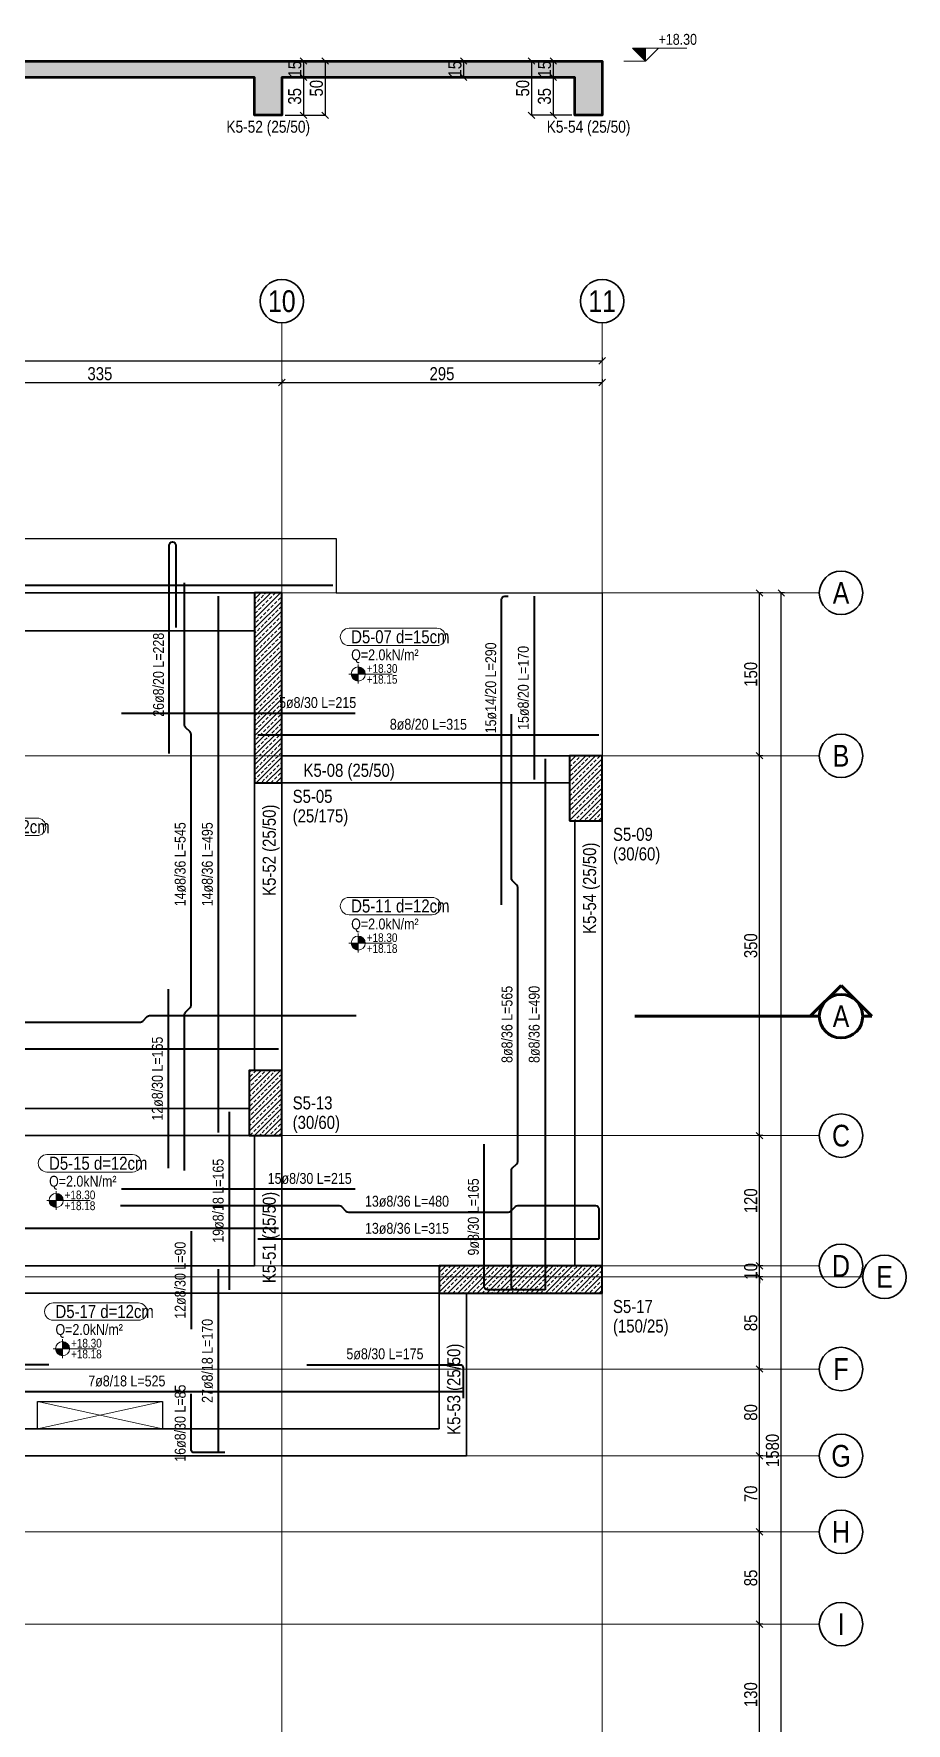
# Model space of a CAD drawing. Header units: millimetres. Extents: x 1294 to 4469, y 421 to 2814.
# Drawn here: x 3666 to 4469, y 1258 to 2814 of the extents above; entities that cross this region are included whole.
import ezdxf
from ezdxf.enums import TextEntityAlignment as Align

# ---------------------------------------------------------------- set-up
doc = ezdxf.new("R2010")
doc.units = ezdxf.units.MM
doc.linetypes.add('DASHED', pattern=[0.75, 0.5, -0.25])
for name, color, linetype, lineweight in [('AKS BALONU (BEYKENT)', 7, 'Continuous', 30), ('AKS CIZGISI (BEYKENT)', 252, 'DASHED', 20), ('AKS OLCU (BEYKENT)', 6, 'Continuous', 18), ('AKS YAZISI (BEYKENT)', 3, 'Continuous', 20), ('CIZGI (BEYKENT)', 1, 'Continuous', 20), ('DONATI (BEYKENT)', 4, 'Continuous', 40), ('DONATI YAZISI (BEYKENT)', 3, 'Continuous', 20), ('DOSEME ISMI (BEYKENT)', 9, 'Continuous', 20), ('DOSEME PAFTA (BEYKENT)', 3, 'Continuous', 20), ('KALIP BOSLUK (BEYKENT)', 30, 'Continuous', 25), ('KAT SINIRI (BEYKENT)', 41, 'Continuous', 25), ('KESIT (BEYKENT)', 151, 'Continuous', 60), ('KESIT CIZGISI (BEYKENT)', 3, 'Continuous', 50), ('KESIT ISMI (BEYKENT)', 6, 'Continuous', 20), ('KIRIS (BEYKENT)', 2, 'Continuous', 30), ('KIRIS ISMI (BEYKENT)', 40, 'Continuous', 20), ('KOLON (BEYKENT)', 3, 'Continuous', 40), ('KOLON ISMI (BEYKENT)', 91, 'Continuous', 20), ('KOT CIZGISI (BEYKENT)', 7, 'Continuous', 20), ('KOT YAZI (BEYKENT)', 7, 'Continuous', 20), ('OLCU (BEYKENT)', 14, 'Continuous', 20), ('TARAMA (BEYKENT)', 8, 'Continuous', 15), ('YUK YAZISI (BEYKENT)', 140, 'Continuous', 20)]:
    doc.layers.add(name, color=color, linetype=linetype, lineweight=lineweight)
doc.styles.add('DONATI YAZISI (BEYKENT)', font='')
doc.styles.add('YAZI (BEYKENT)', font='')
doc.styles.get('DONATI YAZISI (BEYKENT)').set_extended_font_data('Bahnschrift Light Condensed')
doc.styles.get('YAZI (BEYKENT)').set_extended_font_data('Bahnschrift Light Condensed')
doc.dimstyles.new('AKS_OLCU', dxfattribs={"dimtxt": 12, "dimasz": 3, "dimexe": 0.18, "dimexo": 3, "dimgap": 2, "dimtad": 1, "dimdec": 0, "dimrnd": 0.5, "dimzin": 12, "dimdsep": 46, "dimtxsty": 'YAZI (BEYKENT)', "dimtsz": 3, "dimcen": 0.09, "dimclrt": 7, "dimadec": 0, "dimazin": 0, "dimtfac": 1, "dimtdec": 4, "dimtix": 1, "dimtmove": 0, "dimatfit": 3, "dimfxl": 1, "dimtolj": 1, "dimtzin": 0, "dimarcsym": 0})
doc.dimstyles.new('PLAN_OLCU', dxfattribs={"dimtxt": 12, "dimasz": 3, "dimexe": 0.18, "dimexo": 3, "dimgap": 2, "dimtad": 1, "dimdec": 0, "dimrnd": 0.5, "dimzin": 12, "dimdsep": 46, "dimtxsty": 'YAZI (BEYKENT)', "dimtsz": 3, "dimcen": 0.09, "dimclrt": 7, "dimadec": 0, "dimazin": 0, "dimtfac": 1, "dimtdec": 4, "dimtix": 1, "dimtmove": 0, "dimatfit": 3, "dimfxl": 1, "dimtolj": 1, "dimtzin": 0, "dimarcsym": 0})
pattern_1 = [(45, (-86449.589, -21634.381), (-4.49012806, 4.49012806), []), (45, (-86445.099, -21634.381), (-4.49012806, 4.49012806), [3.175, -1.5875])]

# ---------------------------------------------------------------- blocks, each defined once
blk = doc.blocks.new('*D115')
at = {"layer": 'Defpoints', "color": 0, "transparency": 16777216}
for p in [(3894.1, 2789.1), (3894.1, 2774.1), (3914.1, 2774.1)]:
    blk.add_point(p, dxfattribs=at)
at = {"layer": 'OLCU (BEYKENT)', "color": 0, "lineweight": -2, "transparency": 16777216}
for p, q in [((3897.1, 2789.1), (3914.3, 2789.1)), ((3917.1, 2786.1), (3911.1, 2792.1)), ((3914.1, 2789.1), (3914.1, 2774.1)), ((3897.1, 2774.1), (3914.3, 2774.1)), ((3917.1, 2771.1), (3911.1, 2777.1))]:
    blk.add_line(p, q, dxfattribs=at)
at = {"layer": 'OLCU (BEYKENT)', "color": 7, "lineweight": 20, "transparency": 16777216, "insert": (3906.1, 2781.6), "char_height": 12, "attachment_point": 5, "rotation": 90, "style": 'YAZI (BEYKENT)'}
blk.add_mtext('\\A1;15', dxfattribs=at)
blk = doc.blocks.new('*D116')
at = {"layer": 'Defpoints', "color": 0, "transparency": 16777216}
for p in [(3894.1, 2774.1), (3894.1, 2739.1), (3914.1, 2739.1)]:
    blk.add_point(p, dxfattribs=at)
at = {"layer": 'OLCU (BEYKENT)', "color": 0, "lineweight": -2, "transparency": 16777216}
for p, q in [((3897.1, 2774.1), (3914.3, 2774.1)), ((3917.1, 2771.1), (3911.1, 2777.1)), ((3914.1, 2774.1), (3914.1, 2739.1)), ((3917.1, 2736.1), (3911.1, 2742.1)), ((3897.1, 2739.1), (3914.3, 2739.1))]:
    blk.add_line(p, q, dxfattribs=at)
at = {"layer": 'OLCU (BEYKENT)', "color": 7, "lineweight": 20, "transparency": 16777216, "insert": (3906, 2756.6), "char_height": 12, "attachment_point": 5, "rotation": 90, "style": 'YAZI (BEYKENT)'}
blk.add_mtext('\\A1;35', dxfattribs=at)
blk = doc.blocks.new('*D117')
at = {"layer": 'Defpoints', "color": 0, "transparency": 16777216}
for p in [(3894.1, 2789.1), (3894.1, 2739.1), (3934.1, 2739.1)]:
    blk.add_point(p, dxfattribs=at)
at = {"layer": 'OLCU (BEYKENT)', "color": 0, "lineweight": -2, "transparency": 16777216}
for p, q in [((3897.1, 2789.1), (3934.3, 2789.1)), ((3937.1, 2786.1), (3931.1, 2792.1)), ((3934.1, 2789.1), (3934.1, 2739.1)), ((3937.1, 2736.1), (3931.1, 2742.1)), ((3897.1, 2739.1), (3934.3, 2739.1))]:
    blk.add_line(p, q, dxfattribs=at)
at = {"layer": 'OLCU (BEYKENT)', "color": 7, "lineweight": 20, "transparency": 16777216, "insert": (3926, 2764.1), "char_height": 12, "attachment_point": 5, "rotation": 90, "style": 'YAZI (BEYKENT)'}
blk.add_mtext('\\A1;50', dxfattribs=at)
blk = doc.blocks.new('*D118')
at = {"layer": 'Defpoints', "color": 0, "transparency": 16777216}
for p in [(4164.1, 2789.1), (4144.1, 2774.1), (4164.1, 2774.1)]:
    blk.add_point(p, dxfattribs=at)
at = {"layer": 'OLCU (BEYKENT)', "color": 0, "lineweight": -2, "transparency": 16777216}
for p, q in [((4147.1, 2786.1), (4141.1, 2792.1)), ((4161.1, 2789.1), (4143.9, 2789.1)), ((4144.1, 2789.1), (4144.1, 2774.1)), ((4147.1, 2771.1), (4141.1, 2777.1)), ((4161.1, 2774.1), (4143.9, 2774.1))]:
    blk.add_line(p, q, dxfattribs=at)
at = {"layer": 'OLCU (BEYKENT)', "color": 7, "lineweight": 20, "transparency": 16777216, "insert": (4136.1, 2781.6), "char_height": 12, "attachment_point": 5, "rotation": 90, "style": 'YAZI (BEYKENT)'}
blk.add_mtext('\\A1;15', dxfattribs=at)
blk = doc.blocks.new('*D119')
at = {"layer": 'Defpoints', "color": 0, "transparency": 16777216}
for p in [(4164.1, 2774.1), (4144.1, 2739.1), (4164.1, 2739.1)]:
    blk.add_point(p, dxfattribs=at)
at = {"layer": 'OLCU (BEYKENT)', "color": 0, "lineweight": -2, "transparency": 16777216}
for p, q in [((4147.1, 2771.1), (4141.1, 2777.1)), ((4161.1, 2774.1), (4143.9, 2774.1)), ((4144.1, 2774.1), (4144.1, 2739.1)), ((4147.1, 2736.1), (4141.1, 2742.1)), ((4161.1, 2739.1), (4143.9, 2739.1))]:
    blk.add_line(p, q, dxfattribs=at)
at = {"layer": 'OLCU (BEYKENT)', "color": 7, "lineweight": 20, "transparency": 16777216, "insert": (4136, 2756.6), "char_height": 12, "attachment_point": 5, "rotation": 90, "style": 'YAZI (BEYKENT)'}
blk.add_mtext('\\A1;35', dxfattribs=at)
blk = doc.blocks.new('*D120')
at = {"layer": 'Defpoints', "color": 0, "transparency": 16777216}
for p in [(4164.1, 2789.1), (4124.1, 2739.1), (4164.1, 2739.1)]:
    blk.add_point(p, dxfattribs=at)
at = {"layer": 'OLCU (BEYKENT)', "color": 0, "lineweight": -2, "transparency": 16777216}
for p, q in [((4127.1, 2786.1), (4121.1, 2792.1)), ((4161.1, 2789.1), (4123.9, 2789.1)), ((4124.1, 2789.1), (4124.1, 2739.1)), ((4127.1, 2736.1), (4121.1, 2742.1)), ((4161.1, 2739.1), (4123.9, 2739.1))]:
    blk.add_line(p, q, dxfattribs=at)
at = {"layer": 'OLCU (BEYKENT)', "color": 7, "lineweight": 20, "transparency": 16777216, "insert": (4116, 2764.1), "char_height": 12, "attachment_point": 5, "rotation": 90, "style": 'YAZI (BEYKENT)'}
blk.add_mtext('\\A1;50', dxfattribs=at)
blk = doc.blocks.new('*D126')
at = {"layer": 'Defpoints', "color": 0, "transparency": 16777216}
for p in [(4041.6, 2789.1), (4061.6, 2789.1), (4041.6, 2774.1)]:
    blk.add_point(p, dxfattribs=at)
at = {"layer": 'OLCU (BEYKENT)', "color": 0, "lineweight": -2, "transparency": 16777216}
for p, q in [((4044.6, 2789.1), (4061.8, 2789.1)), ((4064.6, 2786.1), (4058.6, 2792.1)), ((4061.6, 2774.1), (4061.6, 2789.1)), ((4044.6, 2774.1), (4061.8, 2774.1)), ((4064.6, 2771.1), (4058.6, 2777.1))]:
    blk.add_line(p, q, dxfattribs=at)
at = {"layer": 'OLCU (BEYKENT)', "color": 7, "lineweight": 20, "transparency": 16777216, "insert": (4053.6, 2781.6), "char_height": 12, "attachment_point": 5, "rotation": 90, "style": 'YAZI (BEYKENT)'}
blk.add_mtext('\\A1;15', dxfattribs=at)
blk = doc.blocks.new('*D148')
at = {"layer": 'AKS OLCU (BEYKENT)', "color": 0, "lineweight": -2, "transparency": 16777216}
for p, q in [((1756.1, 2509.9), (1762.1, 2515.9)), ((1759.1, 2515.9), (1759.1, 2513.1)), ((1759.1, 2512.9), (4189.1, 2512.9)), ((4186.1, 2509.9), (4192.1, 2515.9)), ((4189.1, 2515.9), (4189.1, 2513.1))]:
    blk.add_line(p, q, dxfattribs=at)
at = {"layer": 'Defpoints', "color": 0, "transparency": 16777216}
for p in [(1759.1, 2512.9), (4189.1, 2512.9), (4189.1, 2512.9)]:
    blk.add_point(p, dxfattribs=at)
at = {"layer": 'AKS OLCU (BEYKENT)', "color": 7, "transparency": 16777216, "insert": (2974.1, 2521), "char_height": 12, "attachment_point": 5, "style": 'YAZI (BEYKENT)'}
blk.add_mtext('\\A1;2430', dxfattribs=at)
blk = doc.blocks.new('*D157')
at = {"layer": 'AKS OLCU (BEYKENT)', "color": 0, "lineweight": -2, "transparency": 16777216}
for p, q in [((3556.1, 2489.9), (3562.1, 2495.9)), ((3559.1, 2495.9), (3559.1, 2493.1)), ((3559.1, 2492.9), (3894.1, 2492.9)), ((3891.1, 2489.9), (3897.1, 2495.9)), ((3894.1, 2495.9), (3894.1, 2493.1))]:
    blk.add_line(p, q, dxfattribs=at)
at = {"layer": 'Defpoints', "color": 0, "transparency": 16777216}
for p in [(3559.1, 2492.9), (3894.1, 2492.9), (3894.1, 2492.9)]:
    blk.add_point(p, dxfattribs=at)
at = {"layer": 'AKS OLCU (BEYKENT)', "color": 7, "transparency": 16777216, "insert": (3726.6, 2501), "char_height": 12, "attachment_point": 5, "style": 'YAZI (BEYKENT)'}
blk.add_mtext('\\A1;335', dxfattribs=at)
blk = doc.blocks.new('*D158')
at = {"layer": 'AKS OLCU (BEYKENT)', "color": 0, "lineweight": -2, "transparency": 16777216}
for p, q in [((3891.1, 2489.9), (3897.1, 2495.9)), ((3894.1, 2495.9), (3894.1, 2493.1)), ((3894.1, 2492.9), (4189.1, 2492.9)), ((4186.1, 2489.9), (4192.1, 2495.9)), ((4189.1, 2495.9), (4189.1, 2493.1))]:
    blk.add_line(p, q, dxfattribs=at)
at = {"layer": 'Defpoints', "color": 0, "transparency": 16777216}
for p in [(3894.1, 2492.9), (4189.1, 2492.9), (4189.1, 2492.9)]:
    blk.add_point(p, dxfattribs=at)
at = {"layer": 'AKS OLCU (BEYKENT)', "color": 7, "transparency": 16777216, "insert": (4041.6, 2501), "char_height": 12, "attachment_point": 5, "style": 'YAZI (BEYKENT)'}
blk.add_mtext('\\A1;295', dxfattribs=at)
blk = doc.blocks.new('*D183')
at = {"layer": 'AKS OLCU (BEYKENT)', "color": 0, "lineweight": -2, "transparency": 16777216}
for p, q in [((4357.1, 2296.1), (4351.1, 2302.1)), ((4354.1, 719.1), (4354.1, 2299.1)), ((4357.1, 2299.1), (4354.3, 2299.1)), ((4357.1, 716.1), (4351.1, 722.1)), ((4357.1, 719.1), (4354.3, 719.1))]:
    blk.add_line(p, q, dxfattribs=at)
at = {"layer": 'Defpoints', "color": 0, "transparency": 16777216}
for p in [(4354.1, 2299.1), (4354.1, 2299.1), (4354.1, 719.1)]:
    blk.add_point(p, dxfattribs=at)
at = {"layer": 'AKS OLCU (BEYKENT)', "color": 7, "transparency": 16777216, "insert": (4346, 1509.1), "char_height": 12, "attachment_point": 5, "rotation": 90, "style": 'YAZI (BEYKENT)'}
blk.add_mtext('\\A1;1580', dxfattribs=at)
blk = doc.blocks.new('*D187')
at = {"layer": 'AKS OLCU (BEYKENT)', "color": 0, "lineweight": -2, "transparency": 16777216}
for p, q in [((4337.1, 1346.1), (4331.1, 1352.1)), ((4334.1, 1219.1), (4334.1, 1349.1)), ((4337.1, 1349.1), (4334.3, 1349.1)), ((4337.1, 1216.1), (4331.1, 1222.1)), ((4337.1, 1219.1), (4334.3, 1219.1))]:
    blk.add_line(p, q, dxfattribs=at)
at = {"layer": 'Defpoints', "color": 0, "transparency": 16777216}
for p in [(4334.1, 1349.1), (4334.1, 1349.1), (4334.1, 1219.1)]:
    blk.add_point(p, dxfattribs=at)
at = {"layer": 'AKS OLCU (BEYKENT)', "color": 7, "transparency": 16777216, "insert": (4326, 1284.1), "char_height": 12, "attachment_point": 5, "rotation": 90, "style": 'YAZI (BEYKENT)'}
blk.add_mtext('\\A1;130', dxfattribs=at)
blk = doc.blocks.new('*D188')
at = {"layer": 'AKS OLCU (BEYKENT)', "color": 0, "lineweight": -2, "transparency": 16777216}
for p, q in [((4337.1, 1431.1), (4331.1, 1437.1)), ((4334.1, 1349.1), (4334.1, 1434.1)), ((4337.1, 1434.1), (4334.3, 1434.1)), ((4337.1, 1346.1), (4331.1, 1352.1)), ((4337.1, 1349.1), (4334.3, 1349.1))]:
    blk.add_line(p, q, dxfattribs=at)
at = {"layer": 'Defpoints', "color": 0, "transparency": 16777216}
for p in [(4334.1, 1434.1), (4334.1, 1434.1), (4334.1, 1349.1)]:
    blk.add_point(p, dxfattribs=at)
at = {"layer": 'AKS OLCU (BEYKENT)', "color": 7, "transparency": 16777216, "insert": (4326, 1391.6), "char_height": 12, "attachment_point": 5, "rotation": 90, "style": 'YAZI (BEYKENT)'}
blk.add_mtext('\\A1;85', dxfattribs=at)
blk = doc.blocks.new('*D189')
at = {"layer": 'AKS OLCU (BEYKENT)', "color": 0, "lineweight": -2, "transparency": 16777216}
for p, q in [((4337.1, 1501.1), (4331.1, 1507.1)), ((4334.1, 1434.1), (4334.1, 1504.1)), ((4337.1, 1504.1), (4334.3, 1504.1)), ((4337.1, 1431.1), (4331.1, 1437.1)), ((4337.1, 1434.1), (4334.3, 1434.1))]:
    blk.add_line(p, q, dxfattribs=at)
at = {"layer": 'Defpoints', "color": 0, "transparency": 16777216}
for p in [(4334.1, 1504.1), (4334.1, 1504.1), (4334.1, 1434.1)]:
    blk.add_point(p, dxfattribs=at)
at = {"layer": 'AKS OLCU (BEYKENT)', "color": 7, "transparency": 16777216, "insert": (4326, 1469.1), "char_height": 12, "attachment_point": 5, "rotation": 90, "style": 'YAZI (BEYKENT)'}
blk.add_mtext('\\A1;70', dxfattribs=at)
blk = doc.blocks.new('*D190')
at = {"layer": 'AKS OLCU (BEYKENT)', "color": 0, "lineweight": -2, "transparency": 16777216}
for p, q in [((4337.1, 1581.1), (4331.1, 1587.1)), ((4334.1, 1504.1), (4334.1, 1584.1)), ((4337.1, 1584.1), (4334.3, 1584.1)), ((4337.1, 1501.1), (4331.1, 1507.1)), ((4337.1, 1504.1), (4334.3, 1504.1))]:
    blk.add_line(p, q, dxfattribs=at)
at = {"layer": 'Defpoints', "color": 0, "transparency": 16777216}
for p in [(4334.1, 1584.1), (4334.1, 1584.1), (4334.1, 1504.1)]:
    blk.add_point(p, dxfattribs=at)
at = {"layer": 'AKS OLCU (BEYKENT)', "color": 7, "transparency": 16777216, "insert": (4326, 1544.1), "char_height": 12, "attachment_point": 5, "rotation": 90, "style": 'YAZI (BEYKENT)'}
blk.add_mtext('\\A1;80', dxfattribs=at)
blk = doc.blocks.new('*D191')
at = {"layer": 'AKS OLCU (BEYKENT)', "color": 0, "lineweight": -2, "transparency": 16777216}
for p, q in [((4337.1, 1666.1), (4331.1, 1672.1)), ((4334.1, 1584.1), (4334.1, 1669.1)), ((4337.1, 1669.1), (4334.3, 1669.1)), ((4337.1, 1581.1), (4331.1, 1587.1)), ((4337.1, 1584.1), (4334.3, 1584.1))]:
    blk.add_line(p, q, dxfattribs=at)
at = {"layer": 'Defpoints', "color": 0, "transparency": 16777216}
for p in [(4334.1, 1669.1), (4334.1, 1669.1), (4334.1, 1584.1)]:
    blk.add_point(p, dxfattribs=at)
at = {"layer": 'AKS OLCU (BEYKENT)', "color": 7, "transparency": 16777216, "insert": (4326, 1626.6), "char_height": 12, "attachment_point": 5, "rotation": 90, "style": 'YAZI (BEYKENT)'}
blk.add_mtext('\\A1;85', dxfattribs=at)
blk = doc.blocks.new('*D192')
at = {"layer": 'AKS OLCU (BEYKENT)', "color": 0, "lineweight": -2, "transparency": 16777216}
for p, q in [((4337.1, 1676.1), (4331.1, 1682.1)), ((4334.1, 1679.1), (4334.1, 1685.1)), ((4337.1, 1666.1), (4331.1, 1672.1)), ((4334.1, 1669.1), (4334.1, 1679.1)), ((4334.1, 1669.1), (4334.1, 1663.1)), ((4337.1, 1679.1), (4334.3, 1679.1)), ((4337.1, 1669.1), (4334.3, 1669.1))]:
    blk.add_line(p, q, dxfattribs=at)
at = {"layer": 'Defpoints', "color": 0, "transparency": 16777216}
for p in [(4334.1, 1679.1), (4334.1, 1679.1), (4334.1, 1669.1)]:
    blk.add_point(p, dxfattribs=at)
at = {"layer": 'AKS OLCU (BEYKENT)', "color": 7, "transparency": 16777216, "insert": (4326, 1674.1), "char_height": 12, "attachment_point": 5, "rotation": 90, "style": 'YAZI (BEYKENT)'}
blk.add_mtext('\\A1;10', dxfattribs=at)
blk = doc.blocks.new('*D193')
at = {"layer": 'AKS OLCU (BEYKENT)', "color": 0, "lineweight": -2, "transparency": 16777216}
for p, q in [((4337.1, 1796.1), (4331.1, 1802.1)), ((4334.1, 1679.1), (4334.1, 1799.1)), ((4337.1, 1799.1), (4334.3, 1799.1)), ((4337.1, 1676.1), (4331.1, 1682.1)), ((4337.1, 1679.1), (4334.3, 1679.1))]:
    blk.add_line(p, q, dxfattribs=at)
at = {"layer": 'Defpoints', "color": 0, "transparency": 16777216}
for p in [(4334.1, 1799.1), (4334.1, 1799.1), (4334.1, 1679.1)]:
    blk.add_point(p, dxfattribs=at)
at = {"layer": 'AKS OLCU (BEYKENT)', "color": 7, "transparency": 16777216, "insert": (4326, 1739.1), "char_height": 12, "attachment_point": 5, "rotation": 90, "style": 'YAZI (BEYKENT)'}
blk.add_mtext('\\A1;120', dxfattribs=at)
blk = doc.blocks.new('*D194')
at = {"layer": 'AKS OLCU (BEYKENT)', "color": 0, "lineweight": -2, "transparency": 16777216}
for p, q in [((4337.1, 2146.1), (4331.1, 2152.1)), ((4334.1, 1799.1), (4334.1, 2149.1)), ((4337.1, 2149.1), (4334.3, 2149.1)), ((4337.1, 1796.1), (4331.1, 1802.1)), ((4337.1, 1799.1), (4334.3, 1799.1))]:
    blk.add_line(p, q, dxfattribs=at)
at = {"layer": 'Defpoints', "color": 0, "transparency": 16777216}
for p in [(4334.1, 2149.1), (4334.1, 2149.1), (4334.1, 1799.1)]:
    blk.add_point(p, dxfattribs=at)
at = {"layer": 'AKS OLCU (BEYKENT)', "color": 7, "transparency": 16777216, "insert": (4326, 1974.1), "char_height": 12, "attachment_point": 5, "rotation": 90, "style": 'YAZI (BEYKENT)'}
blk.add_mtext('\\A1;350', dxfattribs=at)
blk = doc.blocks.new('*D195')
at = {"layer": 'AKS OLCU (BEYKENT)', "color": 0, "lineweight": -2, "transparency": 16777216}
for p, q in [((4337.1, 2296.1), (4331.1, 2302.1)), ((4334.1, 2149.1), (4334.1, 2299.1)), ((4337.1, 2299.1), (4334.3, 2299.1)), ((4337.1, 2146.1), (4331.1, 2152.1)), ((4337.1, 2149.1), (4334.3, 2149.1))]:
    blk.add_line(p, q, dxfattribs=at)
at = {"layer": 'Defpoints', "color": 0, "transparency": 16777216}
for p in [(4334.1, 2299.1), (4334.1, 2299.1), (4334.1, 2149.1)]:
    blk.add_point(p, dxfattribs=at)
at = {"layer": 'AKS OLCU (BEYKENT)', "color": 7, "transparency": 16777216, "insert": (4326, 2224.1), "char_height": 12, "attachment_point": 5, "rotation": 90, "style": 'YAZI (BEYKENT)'}
blk.add_mtext('\\A1;150', dxfattribs=at)

msp = doc.modelspace()

# ---------------------------------------------------------------- hatches: boundary and pattern name
at = {"layer": 'KOT CIZGISI (BEYKENT)'}
msp.add_hatch(color=250, dxfattribs=at).paths.add_polyline_path([(4229.1, 2789.1), (4217.1, 2801.1), (4229.1, 2801.1)])
at = {"layer": 'KOT CIZGISI (BEYKENT)', "true_color": 0x000000}
h = msp.add_hatch(color=18, dxfattribs=at)
h.dxf.hatch_style = 1
h.paths.add_polyline_path([(3964.5, 2230.9), (3964.5, 2224.4), (3971, 2224.4, 0.414214)])
h = msp.add_hatch(color=18, dxfattribs=at)
h.dxf.hatch_style = 1
h.paths.add_polyline_path([(3964.5, 2224.4), (3958, 2224.4, 0.414214), (3964.5, 2217.9)])
h = msp.add_hatch(color=18, dxfattribs=at)
h.dxf.hatch_style = 1
h.paths.add_polyline_path([(3964.5, 1983), (3964.5, 1976.5), (3971, 1976.5, 0.414214)])
h = msp.add_hatch(color=18, dxfattribs=at)
h.dxf.hatch_style = 1
h.paths.add_polyline_path([(3964.5, 1976.5), (3958, 1976.5, 0.414214), (3964.5, 1969.9)])
h = msp.add_hatch(color=18, dxfattribs=at)
h.dxf.hatch_style = 1
h.paths.add_polyline_path([(3686.3, 1745.9), (3686.3, 1739.4), (3692.9, 1739.4, 0.414214)])
h = msp.add_hatch(color=18, dxfattribs=at)
h.dxf.hatch_style = 1
h.paths.add_polyline_path([(3686.3, 1739.4), (3679.8, 1739.4, 0.414214), (3686.3, 1732.9)])
h = msp.add_hatch(color=18, dxfattribs=at)
h.dxf.hatch_style = 1
h.paths.add_polyline_path([(3692.2, 1609.3), (3692.2, 1602.8), (3698.7, 1602.8, 0.414214)])
h = msp.add_hatch(color=18, dxfattribs=at)
h.dxf.hatch_style = 1
h.paths.add_polyline_path([(3692.2, 1602.8), (3685.7, 1602.8, 0.414214), (3692.2, 1596.3)])
at = {"layer": 'TARAMA (BEYKENT)'}
h = msp.add_hatch(dxfattribs=at)
h.set_pattern_fill('ANSI33', color=256, style=0)
h.set_pattern_definition(pattern_1)
h.paths.add_polyline_path([(1759.1, 2789.1), (4189.1, 2789.1), (4189.1, 2739.1), (4164.1, 2739.1), (4164.1, 2774.1), (3894.1, 2774.1), (3894.1, 2739.1), (3869.1, 2739.1), (3869.1, 2774.1), (3379.1, 2774.1), (3379.1, 2739.1), (3349.1, 2739.1), (3349.1, 2774.1), (2984.1, 2774.1), (2984.1, 2739.1), (2959.1, 2739.1), (2959.1, 2774.1), (2599.1, 2774.1), (2599.1, 2739.1), (2569.1, 2739.1), (2569.1, 2774.1), (2079.1, 2774.1), (2079.1, 2739.1), (2054.1, 2739.1), (2054.1, 2774.1), (1784.1, 2774.1), (1784.1, 2739.1), (1759.1, 2739.1)])
h = msp.add_hatch(dxfattribs=at)
h.set_pattern_fill('ANSI33', color=256, style=0)
h.set_pattern_definition(pattern_1)
h.paths.add_polyline_path([(3869.1, 2124.1), (3894.1, 2124.1), (3894.1, 2299.1), (3869.1, 2299.1)])
h = msp.add_hatch(dxfattribs=at)
h.set_pattern_fill('ANSI33', color=256, style=0)
h.set_pattern_definition(pattern_1)
h.paths.add_polyline_path([(4159.1, 2089.1), (4189.1, 2089.1), (4189.1, 2149.1), (4159.1, 2149.1)])
h = msp.add_hatch(dxfattribs=at)
h.set_pattern_fill('ANSI33', color=256, style=0)
h.set_pattern_definition(pattern_1)
h.paths.add_polyline_path([(3864.1, 1799.1), (3894.1, 1799.1), (3894.1, 1859.1), (3864.1, 1859.1)])
h = msp.add_hatch(dxfattribs=at)
h.set_pattern_fill('ANSI33', color=256, style=0)
h.set_pattern_definition(pattern_1)
h.paths.add_polyline_path([(4039.1, 1654.1), (4189.1, 1654.1), (4189.1, 1679.1), (4039.1, 1679.1)])

# ---------------------------------------------------------------- linework, layer by layer
at = {"layer": 'AKS BALONU (BEYKENT)'}
for centre in [(3894.1, 2567.9), (4189.1, 2567.9), (4409.1, 2299.1), (4409.1, 2149.1), (4409.1, 1799.1), (4409.1, 1679.1), (4449.1, 1669.1), (4409.1, 1584.1), (4409.1, 1504.1), (4409.1, 1434.1), (4409.1, 1349.1)]:
    msp.add_circle(centre, 20, dxfattribs=at)
at = {"layer": 'AKS CIZGISI (BEYKENT)'}
for p, q in [((3894.1, 469.1), (3894.1, 2547.9)), ((4189.1, 469.1), (4189.1, 2547.9)), ((1559.1, 2299.1), (4389.1, 2299.1)), ((1559.1, 2149.1), (4389.1, 2149.1)), ((1559.1, 1799.1), (4389.1, 1799.1)), ((1519.1, 1669.1), (4429.1, 1669.1)), ((1559.1, 1679.1), (4389.1, 1679.1)), ((1559.1, 1584.1), (4389.1, 1584.1)), ((1559.1, 1504.1), (4389.1, 1504.1)), ((1559.1, 1434.1), (4389.1, 1434.1)), ((1559.1, 1349.1), (4389.1, 1349.1))]:
    msp.add_line(p, q, dxfattribs=at)
at = {"layer": 'CIZGI (BEYKENT)'}
for p, q in [((3669.1, 1529.1), (3784.1, 1554.1)), ((3669.1, 1554.1), (3784.1, 1529.1))]:
    msp.add_line(p, q, dxfattribs=at)
at = {"layer": 'DONATI (BEYKENT)'}
for points in [[(3790.5, 2151.1), (3790.5, 2343.1, -0.414214), (3793.5, 2346.1), (3793.5, 2346.1, -0.414214), (3796.5, 2343.1), (3796.5, 2267.1)], [(3804.5, 1767.1), (3804.5, 1910.8, -0.198912), (3805.4, 1913), (3809.6, 1917.2, 0.198912), (3810.5, 1919.3), (3810.5, 2168.8, 0.198912), (3809.6, 2171), (3805.4, 2175.2, -0.198912), (3804.5, 2177.3), (3804.5, 2308.3)], [(4096.5, 2011.8), (4096.5, 2293.1, -0.414214), (4099.5, 2296.1), (4102.5, 2296.1)], [(4136.5, 1657.1), (4108.5, 1657.1, -0.414214), (4105.5, 1660.1), (4105.5, 1766.8, -0.198912), (4106.4, 1769), (4110.6, 1773.2, 0.198912), (4111.5, 1775.3), (4111.5, 2027.8, 0.198912), (4110.6, 2030), (4106.4, 2034.2, -0.198912), (4105.5, 2036.3), (4105.5, 2187.3)], [(3256.9, 1909.7), (3475.9, 1909.7, -0.198912), (3478, 1908.8), (3482.2, 1904.6, 0.198912), (3484.4, 1903.7), (3763.9, 1903.7, 0.198912), (3766, 1904.6), (3770.2, 1908.8, -0.198912), (3772.4, 1909.7), (3962.6, 1909.7)], [(4111.5, 1657.1), (4083.5, 1657.1, -0.414214), (4080.5, 1660.1), (4080.5, 1791.3)], [(3745.6, 1734.7), (3946.9, 1734.7, -0.198912), (3949, 1733.9), (3953.2, 1729.6, 0.198912), (3955.4, 1728.7), (4102.9, 1728.7, 0.198912), (4105, 1729.6), (4109.2, 1733.9, -0.198912), (4111.4, 1734.7), (4183.1, 1734.7, -0.414214), (4186.1, 1731.7), (4186.1, 1703.7)], [(3917.1, 1588.1), (4058.1, 1588.1, -0.414214), (4061.1, 1585.1), (4061.1, 1557.1)], [(3841.5, 1507.1), (3813.5, 1507.1, -0.414214), (3810.5, 1510.1), (3810.5, 1561.3)]]:
    msp.add_lwpolyline(points, format="xyb", dxfattribs=at)
for points in [[(3941.1, 2306), (3154.1, 2306)], [(3835.5, 2296.1), (3835.5, 1802.1)], [(4126.5, 2296.1), (4126.5, 2127.1)], [(3961.6, 2188.1), (3746.6, 2188.1)], [(4186.1, 2168.1), (3872.1, 2168.1)], [(4136.5, 2146.1), (4136.5, 1657.1)], [(3789.5, 1934.1), (3789.5, 1769.1)], [(3891.1, 1878.7), (3352.1, 1878.7)], [(3845.5, 1821.1), (3845.5, 1657.1)], [(3961.6, 1749.7), (3746.6, 1749.7)], [(3891.1, 1713.7), (3352.1, 1713.7)], [(3810.5, 1711.1), (3810.5, 1620.8)], [(4186.1, 1703.7), (3872.1, 1703.7)], [(3835.5, 1676.1), (3835.5, 1507.1)], [(3679.6, 1588.1), (3494.9, 1588.1)], [(4061.1, 1563.1), (3537.1, 1563.1)]]:
    msp.add_lwpolyline(points, dxfattribs=at)
at = {"layer": 'DOSEME PAFTA (BEYKENT)'}
for points in [[(3956, 2266.6), (4037, 2266.6, -1), (4037, 2250.6), (3956, 2250.6, -1)], [(3587.8, 2091.6), (3668.8, 2091.6, -1), (3668.8, 2075.6), (3587.8, 2075.6, -1)], [(3956, 2018.6), (4032.5, 2018.6, -1), (4032.5, 2002.6), (3956, 2002.6, -1)], [(3677.8, 1781.6), (3756.7, 1781.6, -1), (3756.7, 1765.6), (3677.8, 1765.6, -1)], [(3683.7, 1645), (3762.1, 1645, -1), (3762.1, 1629), (3683.7, 1629, -1)]]:
    msp.add_lwpolyline(points, format="xyb", close=True, dxfattribs=at)
at = {"layer": 'KALIP BOSLUK (BEYKENT)'}
msp.add_lwpolyline([(3669.1, 1554.1), (3784.1, 1554.1), (3784.1, 1529.1), (3669.1, 1529.1)], close=True, dxfattribs=at)
at = {"layer": 'KAT SINIRI (BEYKENT)'}
msp.add_lwpolyline([(2004.1, 2349.1), (3944.1, 2349.1), (3944.1, 2299.1), (4189.1, 2299.1), (4189.1, 1654.1), (4064.1, 1654.1), (4064.1, 1504.1), (3559.1, 1504.1), (3559.1, 1324.1), (3484.1, 1324.1), (3484.1, 1083.1), (2984.1, 1083.1), (2984.1, 719.1), (2649.1, 719.1), (2649.1, 669.1), (2004.1, 669.1), (2004.1, 719.1), (1759.1, 719.1), (1759.1, 1349.1), (1884.1, 1349.1), (1884.1, 1669.1), (1759.1, 1669.1), (1759.1, 2299.1), (2004.1, 2299.1)], close=True, dxfattribs=at)
at = {"layer": 'KESIT (BEYKENT)', "lineweight": 60}
for points in [[(4380.8, 1909.1), (4409.1, 1937.4)], [(4409.1, 1937.4), (4437.4, 1909.1)], [(4389.1, 1909.1), (4380.8, 1909.1)], [(4437.4, 1909.1), (4429.1, 1909.1)]]:
    msp.add_lwpolyline(points, dxfattribs=at)
at = {"layer": 'KESIT (BEYKENT)', "linetype": 'DASHED'}
msp.add_lwpolyline([(4219.1, 1909.1), (4389.1, 1909.1)], dxfattribs=at)
at = {"layer": 'KESIT (BEYKENT)', "lineweight": 60}
msp.add_circle((4409.1, 1909.1), 20, dxfattribs=at)
at = {"layer": 'KESIT CIZGISI (BEYKENT)'}
msp.add_lwpolyline([(1759.1, 2789.1), (4189.1, 2789.1), (4189.1, 2739.1), (4164.1, 2739.1), (4164.1, 2774.1), (3894.1, 2774.1), (3894.1, 2739.1), (3869.1, 2739.1), (3869.1, 2774.1), (3379.1, 2774.1), (3379.1, 2739.1), (3349.1, 2739.1), (3349.1, 2774.1), (2984.1, 2774.1), (2984.1, 2739.1), (2959.1, 2739.1), (2959.1, 2774.1), (2599.1, 2774.1)], dxfattribs=at)
at = {"layer": 'KIRIS (BEYKENT)'}
for p, q in [((3379.1, 2299.1), (3869.1, 2299.1)), ((3869.1, 2264.1), (3379.1, 2264.1)), ((3894.1, 2149.1), (4159.1, 2149.1)), ((3869.1, 1859.1), (3869.1, 2124.1)), ((4159.1, 2124.1), (3894.1, 2124.1)), ((3894.1, 2124.1), (3894.1, 1859.1)), ((4164.1, 1679.1), (4164.1, 2089.1)), ((4189.1, 2089.1), (4189.1, 1679.1)), ((3379.1, 1824.1), (3864.1, 1824.1)), ((3864.1, 1799.1), (3379.1, 1799.1)), ((3869.1, 1679.1), (3869.1, 1799.1)), ((3894.1, 1799.1), (3894.1, 1679.1)), ((3559.1, 1679.1), (3869.1, 1679.1)), ((3894.1, 1679.1), (4039.1, 1679.1)), ((4039.1, 1654.1), (3559.1, 1654.1)), ((4039.1, 1529.1), (4039.1, 1654.1)), ((4064.1, 1654.1), (4064.1, 1504.1)), ((3559.1, 1529.1), (4039.1, 1529.1)), ((4064.1, 1504.1), (3559.1, 1504.1))]:
    msp.add_line(p, q, dxfattribs=at)
at = {"layer": 'KOLON (BEYKENT)'}
for points in [[(3869.1, 2124.1), (3894.1, 2124.1), (3894.1, 2299.1), (3869.1, 2299.1)], [(4159.1, 2089.1), (4189.1, 2089.1), (4189.1, 2149.1), (4159.1, 2149.1)], [(3864.1, 1799.1), (3894.1, 1799.1), (3894.1, 1859.1), (3864.1, 1859.1)], [(4039.1, 1654.1), (4189.1, 1654.1), (4189.1, 1679.1), (4039.1, 1679.1)]]:
    msp.add_lwpolyline(points, close=True, dxfattribs=at)
at = {"layer": 'KOT CIZGISI (BEYKENT)'}
for p, q in [((4209.1, 2789.1), (4229.1, 2789.1)), ((4217.1, 2801.1), (4241.1, 2801.1)), ((4229.1, 2789.1), (4241.1, 2801.1)), ((4241.1, 2801.1), (4229.1, 2801.1)), ((4241.1, 2801.1), (4267.1, 2801.1)), ((3964.5, 2233.1), (3964.5, 2215.7)), ((3955.8, 2224.4), (3995.8, 2224.4)), ((3964.5, 1985.2), (3964.5, 1967.8)), ((3955.8, 1976.5), (3995.8, 1976.5)), ((3686.3, 1748.1), (3686.3, 1730.7)), ((3677.6, 1739.4), (3717.6, 1739.4)), ((3692.2, 1611.5), (3692.2, 1594.1)), ((3683.5, 1602.8), (3723.5, 1602.8))]:
    msp.add_line(p, q, dxfattribs=at)
msp.add_lwpolyline([(4229.1, 2789.1), (4217.1, 2801.1), (4229.1, 2801.1)], close=True, dxfattribs=at)
for centre in [(3964.5, 2224.4), (3964.5, 1976.5), (3686.3, 1739.4), (3692.2, 1602.8)]:
    msp.add_circle(centre, 6.52, dxfattribs=at)
at = {"layer": 'TARAMA (BEYKENT)'}
msp.add_lwpolyline([(1759.1, 2789.1), (4189.1, 2789.1), (4189.1, 2739.1), (4164.1, 2739.1), (4164.1, 2774.1), (3894.1, 2774.1), (3894.1, 2739.1), (3869.1, 2739.1), (3869.1, 2774.1), (3379.1, 2774.1), (3379.1, 2739.1), (3349.1, 2739.1), (3349.1, 2774.1), (2984.1, 2774.1), (2984.1, 2739.1), (2959.1, 2739.1), (2959.1, 2774.1), (2599.1, 2774.1)], dxfattribs=at)

# ---------------------------------------------------------------- texts
at = {"layer": 'AKS YAZISI (BEYKENT)', "style": 'YAZI (BEYKENT)'}
for s, p in [('10', (3894.1, 2567.9)), ('11', (4189.1, 2567.9)), ('A', (4409.1, 2299.1)), ('B', (4409.1, 2149.1)), ('C', (4409.1, 1799.1)), ('D', (4409.1, 1679.1)), ('E', (4449.1, 1669.1)), ('F', (4409.1, 1584.1)), ('G', (4409.1, 1504.1)), ('H', (4409.1, 1434.1)), ('I', (4409.1, 1349.1))]:
    msp.add_text(s, height=20, dxfattribs=at).set_placement(p, align=Align.MIDDLE_CENTER)
at = {"layer": 'DONATI YAZISI (BEYKENT)', "style": 'DONATI YAZISI (BEYKENT)'}
for s, p in [('26ø8/20 L=228', (3780.5, 2223.7)), ('15ø14/20 L=290', (4086.5, 2211.6)), ('15ø8/20 L=170', (4116.5, 2211.6)), ('14ø8/36 L=545', (3800.5, 2049.1)), ('14ø8/36 L=495', (3825.5, 2049.1)), ('8ø8/36 L=565', (4101.5, 1901.6)), ('8ø8/36 L=490', (4126.5, 1901.6)), ('12ø8/30 L=165', (3779.5, 1851.6)), ('19ø8/18 L=165', (3835.5, 1739.1)), ('9ø8/30 L=165', (4070.5, 1724.2)), ('12ø8/30 L=90', (3800.5, 1665.9)), ('27ø8/18 L=170', (3825.5, 1591.6)), ('16ø8/30 L=85', (3800.5, 1534.2))]:
    msp.add_text(s, height=10, rotation=90, dxfattribs=at).set_placement(p, align=Align.MIDDLE_CENTER)
for s, p in [('5ø8/30 L=215', (3927.1, 2198.1)), ('8ø8/20 L=315', (4029.1, 2178.1)), ('15ø8/30 L=215', (3919.8, 1759.7)), ('13ø8/36 L=480', (4009.4, 1738.7)), ('13ø8/36 L=315', (4009.4, 1713.7)), ('5ø8/30 L=175', (3989.1, 1598.1)), ('7ø8/18 L=525', (3751.4, 1573.1))]:
    msp.add_text(s, height=10, dxfattribs=at).set_placement(p, align=Align.MIDDLE_CENTER)
at = {"layer": 'DOSEME ISMI (BEYKENT)', "style": 'YAZI (BEYKENT)'}
for s, p in [('D5-07 d=15cm', (3958, 2249.1)), ('D5-06 d=12cm', (3589.8, 2074.1)), ('D5-11 d=12cm', (3958, 2001.1)), ('D5-15 d=12cm', (3679.8, 1764.1)), ('D5-17 d=12cm', (3685.7, 1627.5))]:
    msp.add_text(s, height=12, dxfattribs=at).set_placement(p, align=Align.BOTTOM_LEFT)
at = {"layer": 'KESIT ISMI (BEYKENT)', "lineweight": 20, "style": 'YAZI (BEYKENT)'}
msp.add_text('A', height=20, dxfattribs=at).set_placement((4409.1, 1909.1), align=Align.MIDDLE_CENTER)
at = {"layer": 'KIRIS ISMI (BEYKENT)', "style": 'YAZI (BEYKENT)'}
for s, p in [('K5-52 (25/50)', (3881.6, 2734.1)), ('K5-54 (25/50)', (4176.6, 2734.1))]:
    msp.add_text(s, height=11, dxfattribs=at).set_placement(p, align=Align.TOP_CENTER)
msp.add_text('K5-08 (25/50)', height=12, dxfattribs=at).set_placement((3914.1, 2126.1), align=Align.BOTTOM_LEFT)
for s, p in [('K5-52 (25/50)', (3892.1, 2104.1)), ('K5-54 (25/50)', (4187.1, 2069.1)), ('K5-51 (25/50)', (3892.1, 1747.3)), ('K5-53 (25/50)', (4062.1, 1607.5))]:
    msp.add_text(s, height=12, rotation=90, dxfattribs=at).set_placement(p, align=Align.BOTTOM_RIGHT)
at = {"layer": 'KOLON ISMI (BEYKENT)', "style": 'YAZI (BEYKENT)'}
for s, p in [('S5-05', (3904.1, 2102.1)), ('(25/175)', (3904.1, 2084.1)), ('S5-09', (4199.1, 2067.1)), ('(30/60)', (4199.1, 2049.1)), ('S5-13', (3904.1, 1819.7)), ('(30/60)', (3904.1, 1801.7)), ('S5-17', (4199.1, 1632.1)), ('(150/25)', (4199.1, 1614.1))]:
    msp.add_text(s, height=12, dxfattribs=at).set_placement(p, align=Align.BOTTOM_LEFT)
at = {"layer": 'KOT YAZI (BEYKENT)', "style": 'YAZI (BEYKENT)'}
for s, height, p in [('+18.30', 10, (4241.1, 2801.1)), ('+18.30', 8, (3972.3, 2223.1)), ('+18.15', 8, (3972.3, 2213.1)), ('+18.30', 8, (3972.3, 1975.1)), ('+18.18', 8, (3972.3, 1965.1)), ('+18.30', 8, (3694.1, 1738.1)), ('+18.18', 8, (3694.1, 1728.1)), ('+18.30', 8, (3700, 1601.5)), ('+18.18', 8, (3700, 1591.5))]:
    msp.add_text(s, height=height, dxfattribs=at).set_placement(p, align=Align.BOTTOM_LEFT)
at = {"layer": 'YUK YAZISI (BEYKENT)', "style": 'YAZI (BEYKENT)'}
for p in [(3958, 2234.1), (3958, 1986.1), (3679.8, 1749.1), (3685.7, 1612.5)]:
    msp.add_text('Q=2.0kN/m²', height=10, dxfattribs=at).set_placement(p, align=Align.BOTTOM_LEFT)

# ---------------------------------------------------------------- dimensions: what is measured, and where the dimension line sits
at = {"layer": 'AKS OLCU (BEYKENT)'}
for p1, p2, picture, middle in [((1759.1, 2512.9), (4189.1, 2512.9), '*D148', (2974.1, 2521)), ((3559.1, 2492.9), (3894.1, 2492.9), '*D157', (3726.6, 2501)), ((3894.1, 2492.9), (4189.1, 2492.9), '*D158', (4041.6, 2501)), ((4334.1, 2149.1), (4334.1, 2299.1), '*D195', (4326, 2224.1)), ((4354.1, 719.1), (4354.1, 2299.1), '*D183', (4346, 1509.1)), ((4334.1, 1799.1), (4334.1, 2149.1), '*D194', (4326, 1974.1)), ((4334.1, 1679.1), (4334.1, 1799.1), '*D193', (4326, 1739.1)), ((4334.1, 1669.1), (4334.1, 1679.1), '*D192', (4326, 1674.1)), ((4334.1, 1584.1), (4334.1, 1669.1), '*D191', (4326, 1626.6)), ((4334.1, 1504.1), (4334.1, 1584.1), '*D190', (4326, 1544.1)), ((4334.1, 1434.1), (4334.1, 1504.1), '*D189', (4326, 1469.1)), ((4334.1, 1349.1), (4334.1, 1434.1), '*D188', (4326, 1391.6)), ((4334.1, 1219.1), (4334.1, 1349.1), '*D187', (4326, 1284.1))]:
    dim = msp.add_aligned_dim(p1=p1, p2=p2, distance=0, dimstyle='AKS_OLCU', dxfattribs=at)
    dim.commit()
    dim.dimension.update_dxf_attribs({"geometry": picture, "text_midpoint": middle})
at = {"layer": 'OLCU (BEYKENT)', "lineweight": 20}
for p1, p2, distance, picture, middle in [((3894.1, 2789.1), (3894.1, 2774.1), 20, '*D115', (3906.1, 2781.6)), ((3894.1, 2789.1), (3894.1, 2739.1), 40, '*D117', (3926, 2764.1)), ((4041.6, 2774.1), (4041.6, 2789.1), -20, '*D126', (4053.6, 2781.6)), ((4164.1, 2789.1), (4164.1, 2739.1), -40, '*D120', (4116, 2764.1)), ((4164.1, 2789.1), (4164.1, 2774.1), -20, '*D118', (4136.1, 2781.6)), ((3894.1, 2774.1), (3894.1, 2739.1), 20, '*D116', (3906, 2756.6)), ((4164.1, 2774.1), (4164.1, 2739.1), -20, '*D119', (4136, 2756.6))]:
    dim = msp.add_aligned_dim(p1=p1, p2=p2, distance=distance, dimstyle='PLAN_OLCU', dxfattribs=at)
    dim.commit()
    dim.dimension.update_dxf_attribs({"geometry": picture, "text_midpoint": middle})

doc.saveas('drawing.dxf')
